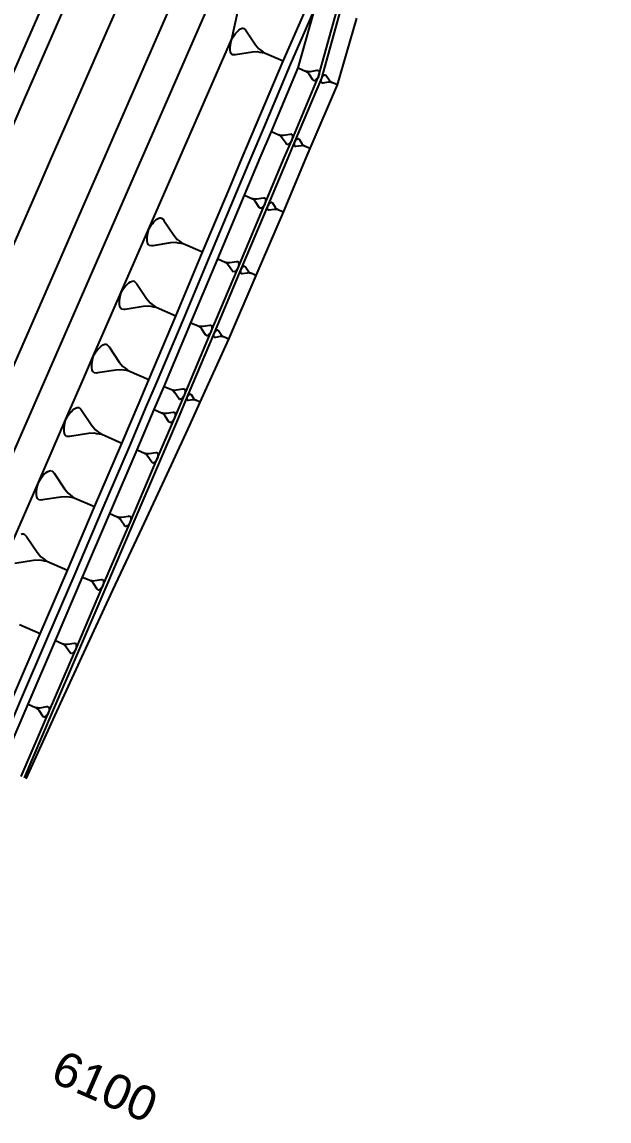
# Model space of a CAD drawing. Extents: x 386614 to 387594, y 803230 to 804419.
# Drawn here: x 387207.9 to 387250.3, y 803830.3 to 803909.8 of the extents above; entities that cross this region are included whole.
import ezdxf
from ezdxf.enums import TextEntityAlignment as Align

# ---------------------------------------------------------------- set-up
doc = ezdxf.new("R2010")
doc.units = 0
doc.layers.get('0').update_dxf_attribs({"linetype": 'CONTINUOUS'})
doc.styles.add('ARIAL', font='ARIAL.FON')

msp = doc.modelspace()

# ---------------------------------------------------------------- linework, layer by layer
at = {"color": 7}
for p, q in [((387223.0477, 803908.6149), (387223.2021, 803908.865)), ((387223.2021, 803908.865), (387223.3067, 803909.0007)), ((387223.3067, 803909.0007), (387223.3946, 803909.0984)), ((387223.3946, 803909.0984), (387223.5539, 803909.2556)), ((387223.5539, 803909.2556), (387223.6799, 803909.3367)), ((387223.6799, 803909.3367), (387223.7346, 803909.3582)), ((387223.7346, 803909.3582), (387223.7894, 803909.3796)), ((387223.7894, 803909.3796), (387223.8822, 803909.3845)), ((387223.8822, 803909.3845), (387223.9203, 803909.3679)), ((387223.9203, 803909.3679), (387224.0179, 803909.2799)), ((387224.0179, 803909.2799), (387224.0775, 803909.2086)), ((387224.0775, 803909.2086), (387224.7639, 803908.1836)), ((387222.9224, 803907.8081), (387222.9293, 803908.0318)), ((387222.9293, 803908.0318), (387222.9411, 803908.1627)), ((387222.9411, 803908.1627), (387222.9694, 803908.3317)), ((387222.9694, 803908.3317), (387223.0477, 803908.6149)), ((387224.7639, 803908.1836), (387225.0022, 803907.8983)), ((387225.0022, 803907.8983), (387225.138, 803907.7937)), ((387222.9487, 803907.6605), (387222.9224, 803907.8081)), ((387222.9702, 803907.6058), (387222.9487, 803907.6605)), ((387222.9917, 803907.5511), (387222.9702, 803907.6058)), ((387223.0512, 803907.4798), (387222.9917, 803907.5511)), ((387223.0893, 803907.4632), (387223.0512, 803907.4798)), ((387223.2202, 803907.4514), (387223.0893, 803907.4632)), ((387223.313, 803907.4563), (387223.2202, 803907.4514)), ((387224.5313, 803907.6503), (387223.313, 803907.4563)), ((387224.9025, 803907.6697), (387224.5313, 803907.6503)), ((387225.0715, 803907.6414), (387224.9025, 803907.6697)), ((387225.2405, 803907.613), (387225.0715, 803907.6414)), ((387225.138, 803907.7937), (387225.2737, 803907.6892)), ((387225.4095, 803907.5846), (387225.2405, 803907.613)), ((387225.2737, 803907.6892), (387225.4095, 803907.5846)), ((387226.7428, 803907.0029), (387225.4095, 803907.5846)), ((387229.4994, 803905.5328), (387229.5016, 803905.6023)), ((387229.5076, 803905.487), (387229.4994, 803905.5328)), ((387229.5016, 803905.6023), (387229.5052, 803905.6429)), ((387229.5052, 803905.6429), (387229.514, 803905.6954)), ((387229.5143, 803905.47), (387229.5076, 803905.487)), ((387229.514, 803905.6954), (387229.5383, 803905.7834)), ((387229.5383, 803905.7834), (387229.5863, 803905.861)), ((387229.5863, 803905.861), (387229.6188, 803905.9032)), ((387229.6188, 803905.9032), (387229.6461, 803905.9335)), ((387229.6461, 803905.9335), (387229.6956, 803905.9823)), ((387229.6956, 803905.9823), (387229.7347, 803906.0075)), ((387229.7347, 803906.0075), (387229.7517, 803906.0142)), ((387229.7517, 803906.0142), (387229.7687, 803906.0209)), ((387229.7687, 803906.0209), (387229.7975, 803906.0224)), ((387229.7975, 803906.0224), (387229.8093, 803906.0172)), ((387229.8093, 803906.0172), (387229.8397, 803905.9899)), ((387229.8397, 803905.9899), (387229.8582, 803905.9677)), ((387229.8582, 803905.9677), (387230.0714, 803905.6494)), ((387230.1144, 803905.4898), (387229.9991, 803905.4838)), ((387230.0714, 803905.6494), (387230.1454, 803905.5608)), ((387230.1669, 803905.481), (387230.1144, 803905.4898)), ((387230.1454, 803905.5608), (387230.1875, 803905.5283)), ((387230.1875, 803905.5283), (387230.2297, 803905.4959)), ((387230.2297, 803905.4959), (387230.2718, 803905.4634)), ((387229.521, 803905.453), (387229.5143, 803905.47)), ((387229.5395, 803905.4308), (387229.521, 803905.453)), ((387229.5513, 803905.4257), (387229.5395, 803905.4308)), ((387229.5919, 803905.422), (387229.5513, 803905.4257)), ((387229.6208, 803905.4235), (387229.5919, 803905.422)), ((387229.9991, 803905.4838), (387229.6208, 803905.4235)), ((387230.2194, 803905.4722), (387230.1669, 803905.481)), ((387230.2718, 803905.4634), (387230.2194, 803905.4722)), ((387230.6859, 803905.2827), (387230.2718, 803905.4634)), ((387227.5616, 803900.9331), (387227.5637, 803901)), ((387227.5695, 803900.8891), (387227.5616, 803900.9331)), ((387227.5637, 803901), (387227.5672, 803901.0391)), ((387227.5672, 803901.0391), (387227.5757, 803901.0896)), ((387227.5759, 803900.8727), (387227.5695, 803900.8891)), ((387227.5757, 803901.0896), (387227.5991, 803901.1743)), ((387227.5823, 803900.8564), (387227.5759, 803900.8727)), ((387227.6001, 803900.835), (387227.5823, 803900.8564)), ((387227.5991, 803901.1743), (387227.6452, 803901.249)), ((387227.6115, 803900.8301), (387227.6001, 803900.835)), ((387227.6506, 803900.8266), (387227.6115, 803900.8301)), ((387227.6452, 803901.249), (387227.6765, 803901.2896)), ((387227.6784, 803900.828), (387227.6506, 803900.8266)), ((387227.6765, 803901.2896), (387227.7028, 803901.3188)), ((387228.0425, 803900.886), (387227.6784, 803900.828)), ((387227.7028, 803901.3188), (387227.7504, 803901.3658)), ((387227.7504, 803901.3658), (387227.788, 803901.39)), ((387227.788, 803901.39), (387227.8044, 803901.3964)), ((387227.8044, 803901.3964), (387227.8207, 803901.4029)), ((387227.8207, 803901.4029), (387227.8485, 803901.4043)), ((387227.8485, 803901.4043), (387227.8599, 803901.3993)), ((387227.8599, 803901.3993), (387227.8891, 803901.3731)), ((387227.8891, 803901.3731), (387227.9069, 803901.3517)), ((387227.9069, 803901.3517), (387228.112, 803901.0454)), ((387228.1534, 803900.8918), (387228.0425, 803900.886)), ((387228.112, 803901.0454), (387228.1832, 803900.9601)), ((387228.2039, 803900.8833), (387228.1534, 803900.8918)), ((387228.1832, 803900.9601), (387228.2238, 803900.9289)), ((387228.2545, 803900.8748), (387228.2039, 803900.8833)), ((387228.2238, 803900.9289), (387228.2644, 803900.8976)), ((387228.305, 803900.8664), (387228.2545, 803900.8748)), ((387228.2644, 803900.8976), (387228.305, 803900.8664)), ((387228.7035, 803900.6925), (387228.305, 803900.8664)), ((387225.7645, 803896.7111), (387225.8125, 803896.7585)), ((387225.8125, 803896.7585), (387225.8505, 803896.783)), ((387225.8505, 803896.783), (387225.8671, 803896.7895)), ((387225.8671, 803896.7895), (387225.8836, 803896.796)), ((387225.8836, 803896.796), (387225.9116, 803896.7974)), ((387225.9116, 803896.7974), (387225.9231, 803896.7924)), ((387225.9231, 803896.7924), (387225.9525, 803896.7659)), ((387225.9525, 803896.7659), (387225.9705, 803896.7443)), ((387225.9705, 803896.7443), (387226.1776, 803896.4351)), ((387225.622, 803896.3218), (387225.6241, 803896.3893)), ((387225.6299, 803896.2773), (387225.622, 803896.3218)), ((387225.6241, 803896.3893), (387225.6276, 803896.4288)), ((387225.6276, 803896.4288), (387225.6362, 803896.4798)), ((387225.6364, 803896.2608), (387225.6299, 803896.2773)), ((387225.6362, 803896.4798), (387225.6598, 803896.5652)), ((387225.6429, 803896.2443), (387225.6364, 803896.2608)), ((387225.6609, 803896.2228), (387225.6429, 803896.2443)), ((387225.6598, 803896.5652), (387225.7064, 803896.6407)), ((387225.6724, 803896.2177), (387225.6609, 803896.2228)), ((387225.7119, 803896.2142), (387225.6724, 803896.2177)), ((387225.7064, 803896.6407), (387225.7379, 803896.6816)), ((387225.7399, 803896.2157), (387225.7119, 803896.2142)), ((387225.7379, 803896.6816), (387225.7645, 803896.7111)), ((387226.1074, 803896.2742), (387225.7399, 803896.2157)), ((387226.2194, 803896.2801), (387226.1074, 803896.2742)), ((387226.1776, 803896.4351), (387226.2495, 803896.349)), ((387226.2704, 803896.2715), (387226.2194, 803896.2801)), ((387226.2495, 803896.349), (387226.2905, 803896.3175)), ((387226.3214, 803896.2629), (387226.2704, 803896.2715)), ((387226.2905, 803896.3175), (387226.3314, 803896.2859)), ((387226.3724, 803896.2544), (387226.3214, 803896.2629)), ((387226.3314, 803896.2859), (387226.3724, 803896.2544)), ((387226.7746, 803896.0789), (387226.3724, 803896.2544)), ((387217.2117, 803895.1285), (387217.3214, 803895.2709)), ((387217.3214, 803895.2709), (387217.4136, 803895.3733)), ((387217.4136, 803895.3733), (387217.5807, 803895.5382)), ((387217.5807, 803895.5382), (387217.7129, 803895.6232)), ((387217.7129, 803895.6232), (387217.7702, 803895.6457)), ((387217.7702, 803895.6457), (387217.8276, 803895.6682)), ((387217.8276, 803895.6682), (387217.9249, 803895.6733)), ((387217.9249, 803895.6733), (387217.9649, 803895.6559)), ((387217.9649, 803895.6559), (387218.0673, 803895.5637)), ((387218.0673, 803895.5637), (387218.1298, 803895.4889)), ((387218.1298, 803895.4889), (387218.8497, 803894.414)), ((387216.9256, 803894.2547), (387216.938, 803894.392)), ((387216.938, 803894.392), (387216.9677, 803894.5692)), ((387216.9677, 803894.5692), (387217.0498, 803894.8663)), ((387217.0498, 803894.8663), (387217.2117, 803895.1285)), ((387218.8497, 803894.414), (387219.0996, 803894.1147)), ((387216.9184, 803894.0201), (387216.9256, 803894.2547)), ((387216.946, 803893.8654), (387216.9184, 803894.0201)), ((387216.9685, 803893.808), (387216.946, 803893.8654)), ((387216.9911, 803893.7506), (387216.9685, 803893.808)), ((387217.0535, 803893.6758), (387216.9911, 803893.7506)), ((387217.0935, 803893.6584), (387217.0535, 803893.6758)), ((387217.2308, 803893.6461), (387217.0935, 803893.6584)), ((387217.3281, 803893.6512), (387217.2308, 803893.6461)), ((387218.6057, 803893.8547), (387217.3281, 803893.6512)), ((387218.995, 803893.875), (387218.6057, 803893.8547)), ((387219.1722, 803893.8453), (387218.995, 803893.875)), ((387219.0996, 803894.1147), (387219.2419, 803894.0051)), ((387219.3495, 803893.8155), (387219.1722, 803893.8453)), ((387219.2419, 803894.0051), (387219.3843, 803893.8954)), ((387219.5267, 803893.7857), (387219.3495, 803893.8155)), ((387219.3843, 803893.8954), (387219.5267, 803893.7857)), ((387220.9249, 803893.1757), (387219.5267, 803893.7857)), ((387223.7205, 803891.9562), (387223.7654, 803892.0289)), ((387223.7654, 803892.0289), (387223.7958, 803892.0683)), ((387223.7958, 803892.0683), (387223.8214, 803892.0967)), ((387223.8214, 803892.0967), (387223.8677, 803892.1424)), ((387223.8677, 803892.1424), (387223.9043, 803892.166)), ((387223.9043, 803892.166), (387223.9202, 803892.1722)), ((387223.9202, 803892.1722), (387223.9361, 803892.1785)), ((387223.9361, 803892.1785), (387223.9631, 803892.1799)), ((387223.9631, 803892.1799), (387223.9742, 803892.175)), ((387223.9742, 803892.175), (387224.0026, 803892.1495)), ((387224.0026, 803892.1495), (387224.0199, 803892.1287)), ((387224.0199, 803892.1287), (387224.2194, 803891.8308)), ((387223.6841, 803891.7216), (387223.6861, 803891.7866)), ((387223.6917, 803891.6787), (387223.6841, 803891.7216)), ((387223.6861, 803891.7866), (387223.6895, 803891.8247)), ((387223.6895, 803891.8247), (387223.6978, 803891.8738)), ((387223.698, 803891.6628), (387223.6917, 803891.6787)), ((387223.6978, 803891.8738), (387223.7205, 803891.9562)), ((387223.7042, 803891.6469), (387223.698, 803891.6628)), ((387223.7215, 803891.6262), (387223.7042, 803891.6469)), ((387223.7326, 803891.6214), (387223.7215, 803891.6262)), ((387223.7707, 803891.6179), (387223.7326, 803891.6214)), ((387223.7976, 803891.6194), (387223.7707, 803891.6179)), ((387224.1518, 803891.6758), (387223.7976, 803891.6194)), ((387224.2597, 803891.6814), (387224.1518, 803891.6758)), ((387224.2194, 803891.8308), (387224.2887, 803891.7478)), ((387224.3088, 803891.6732), (387224.2597, 803891.6814)), ((387224.2887, 803891.7478), (387224.3282, 803891.7175)), ((387224.358, 803891.6649), (387224.3088, 803891.6732)), ((387224.3282, 803891.7175), (387224.3676, 803891.6871)), ((387224.4071, 803891.6567), (387224.358, 803891.6649)), ((387224.3676, 803891.6871), (387224.4071, 803891.6567)), ((387224.7947, 803891.4876), (387224.4071, 803891.6567)), ((387215.0505, 803890.2834), (387215.2149, 803890.5497)), ((387215.2149, 803890.5497), (387215.3263, 803890.6943)), ((387215.3263, 803890.6943), (387215.42, 803890.7983)), ((387215.42, 803890.7983), (387215.5896, 803890.9657)), ((387215.5896, 803890.9657), (387215.7238, 803891.052)), ((387215.7238, 803891.052), (387215.7821, 803891.0749)), ((387215.7821, 803891.0749), (387215.8404, 803891.0978)), ((387215.8404, 803891.0978), (387215.9392, 803891.103)), ((387215.9392, 803891.103), (387215.9798, 803891.0853)), ((387215.9798, 803891.0853), (387216.0838, 803890.9916)), ((387216.0838, 803890.9916), (387216.1472, 803890.9156)), ((387216.1472, 803890.9156), (387216.8783, 803889.8241)), ((387214.9171, 803889.4241), (387214.9244, 803889.6624)), ((387214.9244, 803889.6624), (387214.9369, 803889.8018)), ((387214.9369, 803889.8018), (387214.9672, 803889.9817)), ((387214.9672, 803889.9817), (387215.0505, 803890.2834)), ((387216.8783, 803889.8241), (387217.132, 803889.5202)), ((387214.9451, 803889.267), (387214.9171, 803889.4241)), ((387214.968, 803889.2087), (387214.9451, 803889.267)), ((387214.9909, 803889.1505), (387214.968, 803889.2087)), ((387215.0543, 803889.0745), (387214.9909, 803889.1505)), ((387215.0949, 803889.0568), (387215.0543, 803889.0745)), ((387215.2343, 803889.0443), (387215.0949, 803889.0568)), ((387215.3331, 803889.0495), (387215.2343, 803889.0443)), ((387216.6305, 803889.2561), (387215.3331, 803889.0495)), ((387217.0258, 803889.2768), (387216.6305, 803889.2561)), ((387217.2058, 803889.2466), (387217.0258, 803889.2768)), ((387217.132, 803889.5202), (387217.2766, 803889.4088)), ((387217.3858, 803889.2163), (387217.2058, 803889.2466)), ((387217.2766, 803889.4088), (387217.4212, 803889.2975)), ((387217.5658, 803889.1861), (387217.3858, 803889.2163)), ((387217.4212, 803889.2975), (387217.5658, 803889.1861)), ((387218.9857, 803888.5667), (387217.5658, 803889.1861)), ((387221.7481, 803887.184), (387221.7514, 803887.2206)), ((387221.7514, 803887.2206), (387221.7593, 803887.2679)), ((387221.7593, 803887.2679), (387221.7812, 803887.3471)), ((387221.7812, 803887.3471), (387221.8244, 803887.417)), ((387221.8244, 803887.417), (387221.8537, 803887.455)), ((387221.8537, 803887.455), (387221.8783, 803887.4823)), ((387221.8783, 803887.4823), (387221.9228, 803887.5263)), ((387221.9228, 803887.5263), (387221.9581, 803887.549)), ((387221.9581, 803887.549), (387221.9734, 803887.555)), ((387221.9734, 803887.555), (387221.9887, 803887.561)), ((387221.9887, 803887.561), (387222.0146, 803887.5623)), ((387222.0146, 803887.5623), (387222.0253, 803887.5577)), ((387222.0253, 803887.5577), (387222.0526, 803887.5331)), ((387222.0526, 803887.5331), (387222.0692, 803887.5131)), ((387222.0692, 803887.5131), (387222.2612, 803887.2265)), ((387222.2612, 803887.2265), (387222.3279, 803887.1467)), ((387213.5985, 803886.3932), (387213.7348, 803886.4809)), ((387213.7348, 803886.4809), (387213.794, 803886.5041)), ((387213.794, 803886.5041), (387213.8531, 803886.5273)), ((387213.8531, 803886.5273), (387213.9535, 803886.5326)), ((387213.9535, 803886.5326), (387213.9947, 803886.5146)), ((387213.9947, 803886.5146), (387214.1002, 803886.4195)), ((387214.1002, 803886.4195), (387214.1647, 803886.3424)), ((387221.7462, 803887.1214), (387221.7481, 803887.184)), ((387221.7536, 803887.0802), (387221.7462, 803887.1214)), ((387221.7596, 803887.0649), (387221.7536, 803887.0802)), ((387221.7656, 803887.0496), (387221.7596, 803887.0649)), ((387221.7822, 803887.0296), (387221.7656, 803887.0496)), ((387221.7929, 803887.025), (387221.7822, 803887.0296)), ((387221.8295, 803887.0217), (387221.7929, 803887.025)), ((387221.8554, 803887.0231), (387221.8295, 803887.0217)), ((387222.1962, 803887.0773), (387221.8554, 803887.0231)), ((387222.3, 803887.0828), (387222.1962, 803887.0773)), ((387222.3473, 803887.0748), (387222.3, 803887.0828)), ((387222.3279, 803887.1467), (387222.3658, 803887.1174)), ((387222.3945, 803887.0669), (387222.3473, 803887.0748)), ((387222.3658, 803887.1174), (387222.4038, 803887.0882)), ((387222.4418, 803887.0589), (387222.3945, 803887.0669)), ((387222.4038, 803887.0882), (387222.4418, 803887.0589)), ((387222.8147, 803886.8963), (387222.4418, 803887.0589)), ((387212.9666, 803885.3942), (387213.0512, 803885.7005)), ((387213.0512, 803885.7005), (387213.2182, 803885.9709)), ((387213.2182, 803885.9709), (387213.3312, 803886.1177)), ((387213.3312, 803886.1177), (387213.4263, 803886.2232)), ((387213.4263, 803886.2232), (387213.5985, 803886.3932)), ((387214.1647, 803886.3424), (387214.9069, 803885.2342)), ((387212.9157, 803884.8281), (387212.9232, 803885.07)), ((387212.9442, 803884.6686), (387212.9157, 803884.8281)), ((387212.9232, 803885.07), (387212.9359, 803885.2115)), ((387212.9359, 803885.2115), (387212.9666, 803885.3942)), ((387214.9069, 803885.2342), (387215.1645, 803884.9257)), ((387215.1645, 803884.9257), (387215.3113, 803884.8126)), ((387212.9674, 803884.6095), (387212.9442, 803884.6686)), ((387212.9906, 803884.5503), (387212.9674, 803884.6095)), ((387213.0551, 803884.4732), (387212.9906, 803884.5503)), ((387213.0962, 803884.4552), (387213.0551, 803884.4732)), ((387213.2378, 803884.4425), (387213.0962, 803884.4552)), ((387213.3381, 803884.4478), (387213.2378, 803884.4425)), ((387214.6553, 803884.6575), (387213.3381, 803884.4478)), ((387215.0567, 803884.6786), (387214.6553, 803884.6575)), ((387215.2394, 803884.6479), (387215.0567, 803884.6786)), ((387215.4221, 803884.6172), (387215.2394, 803884.6479)), ((387215.3113, 803884.8126), (387215.458, 803884.6996)), ((387215.6048, 803884.5865), (387215.4221, 803884.6172)), ((387215.458, 803884.6996), (387215.6048, 803884.5865)), ((387217.0464, 803883.9576), (387215.6048, 803884.5865)), ((387219.8109, 803882.5378), (387219.8126, 803882.5933)), ((387219.8174, 803882.5012), (387219.8109, 803882.5378)), ((387219.8126, 803882.5933), (387219.8155, 803882.6258)), ((387219.8155, 803882.6258), (387219.8225, 803882.6677)), ((387219.8227, 803882.4876), (387219.8174, 803882.5012)), ((387219.8225, 803882.6677), (387219.8419, 803882.738)), ((387219.8281, 803882.474), (387219.8227, 803882.4876)), ((387219.8428, 803882.4563), (387219.8281, 803882.474)), ((387219.8419, 803882.738), (387219.8803, 803882.8001)), ((387219.8523, 803882.4522), (387219.8428, 803882.4563)), ((387219.8848, 803882.4493), (387219.8523, 803882.4522)), ((387219.8803, 803882.8001), (387219.9062, 803882.8338)), ((387219.9078, 803882.4505), (387219.8848, 803882.4493)), ((387219.9062, 803882.8338), (387219.928, 803882.858)), ((387220.2101, 803882.4987), (387219.9078, 803882.4505)), ((387219.928, 803882.858), (387219.9676, 803882.897)), ((387219.9676, 803882.897), (387219.9989, 803882.9172)), ((387219.9989, 803882.9172), (387220.0124, 803882.9225)), ((387220.0124, 803882.9225), (387220.026, 803882.9278)), ((387220.026, 803882.9278), (387220.049, 803882.929)), ((387220.049, 803882.929), (387220.0585, 803882.9249)), ((387220.0585, 803882.9249), (387220.0827, 803882.9031)), ((387220.0827, 803882.9031), (387220.0975, 803882.8854)), ((387220.0975, 803882.8854), (387220.2679, 803882.631)), ((387220.3023, 803882.5035), (387220.2101, 803882.4987)), ((387220.2679, 803882.631), (387220.327, 803882.5602)), ((387220.3442, 803882.4964), (387220.3023, 803882.5035)), ((387220.327, 803882.5602), (387220.3607, 803882.5342)), ((387220.3861, 803882.4894), (387220.3442, 803882.4964)), ((387220.3607, 803882.5342), (387220.3944, 803882.5083)), ((387220.4281, 803882.4823), (387220.3861, 803882.4894)), ((387220.3944, 803882.5083), (387220.4281, 803882.4823)), ((387220.7589, 803882.338), (387220.4281, 803882.4823)), ((387211.3349, 803881.5391), (387211.431, 803881.6458)), ((387211.431, 803881.6458), (387211.605, 803881.8176)), ((387211.605, 803881.8176), (387211.7427, 803881.9062)), ((387211.7427, 803881.9062), (387211.8025, 803881.9296)), ((387211.8025, 803881.9296), (387211.8622, 803881.9531)), ((387211.8622, 803881.9531), (387211.9636, 803881.9584)), ((387211.9636, 803881.9584), (387212.0053, 803881.9403)), ((387212.0053, 803881.9403), (387212.112, 803881.8442)), ((387212.112, 803881.8442), (387212.177, 803881.7662)), ((387212.177, 803881.7662), (387212.927, 803880.6464)), ((387210.9664, 803880.8081), (387211.0519, 803881.1176)), ((387211.0519, 803881.1176), (387211.2206, 803881.3908)), ((387211.2206, 803881.3908), (387211.3349, 803881.5391)), ((387210.915, 803880.2361), (387210.9226, 803880.4805)), ((387210.9438, 803880.0749), (387210.915, 803880.2361)), ((387210.9226, 803880.4805), (387210.9354, 803880.6235)), ((387210.9354, 803880.6235), (387210.9664, 803880.8081)), ((387210.9673, 803880.0151), (387210.9438, 803880.0749)), ((387212.6728, 803880.0637), (387211.3418, 803879.8517)), ((387213.0784, 803880.0849), (387212.6728, 803880.0637)), ((387212.927, 803880.6464), (387213.1874, 803880.3347)), ((387213.2631, 803880.0539), (387213.0784, 803880.0849)), ((387213.1874, 803880.3347), (387213.3357, 803880.2204)), ((387213.4477, 803880.0229), (387213.2631, 803880.0539)), ((387213.3357, 803880.2204), (387213.484, 803880.1062)), ((387213.484, 803880.1062), (387213.6323, 803879.9919)), ((387210.9907, 803879.9554), (387210.9673, 803880.0151)), ((387211.0558, 803879.8774), (387210.9907, 803879.9554)), ((387211.0974, 803879.8593), (387211.0558, 803879.8774)), ((387211.2404, 803879.8464), (387211.0974, 803879.8593)), ((387211.3418, 803879.8517), (387211.2404, 803879.8464)), ((387213.6323, 803879.9919), (387213.4477, 803880.0229)), ((387215.089, 803879.3564), (387213.6323, 803879.9919)), ((387209.2226, 803876.8101), (387209.3378, 803876.9596)), ((387209.3378, 803876.9596), (387209.4346, 803877.0671)), ((387209.4346, 803877.0671), (387209.61, 803877.2402)), ((387209.61, 803877.2402), (387209.7488, 803877.3295)), ((387209.7488, 803877.3295), (387209.809, 803877.3531)), ((387209.809, 803877.3531), (387209.8693, 803877.3767)), ((387209.8693, 803877.3767), (387209.9715, 803877.3821)), ((387209.9715, 803877.3821), (387210.0134, 803877.3638)), ((387210.0134, 803877.3638), (387210.1209, 803877.267)), ((387210.1209, 803877.267), (387210.1865, 803877.1884)), ((387210.1865, 803877.1884), (387210.9424, 803876.0598)), ((387208.9352, 803876.0368), (387208.9665, 803876.2228)), ((387208.9665, 803876.2228), (387209.0526, 803876.5348)), ((387209.0526, 803876.5348), (387209.2226, 803876.8101)), ((387208.9147, 803875.6463), (387208.9223, 803875.8926)), ((387208.9437, 803875.4839), (387208.9147, 803875.6463)), ((387208.9223, 803875.8926), (387208.9352, 803876.0368)), ((387208.9673, 803875.4236), (387208.9437, 803875.4839)), ((387208.9909, 803875.3634), (387208.9673, 803875.4236)), ((387209.0565, 803875.2849), (387208.9909, 803875.3634)), ((387209.0985, 803875.2666), (387209.0565, 803875.2849)), ((387210.6862, 803875.4726), (387209.3448, 803875.259)), ((387211.0949, 803875.494), (387210.6862, 803875.4726)), ((387210.9424, 803876.0598), (387211.2047, 803875.7457)), ((387211.281, 803875.4628), (387211.0949, 803875.494)), ((387211.2047, 803875.7457), (387211.3542, 803875.6305)), ((387211.4671, 803875.4315), (387211.281, 803875.4628)), ((387211.3542, 803875.6305), (387211.5037, 803875.5154)), ((387211.6532, 803875.4003), (387211.4671, 803875.4315)), ((387211.5037, 803875.5154), (387211.6532, 803875.4003)), ((387213.1212, 803874.7598), (387211.6532, 803875.4003)), ((387209.2426, 803875.2536), (387209.0985, 803875.2666)), ((387209.3448, 803875.259), (387209.2426, 803875.2536)), ((387207.8156, 803872.7766), (387207.8763, 803872.8004)), ((387207.8763, 803872.8004), (387207.9793, 803872.8058)), ((387207.9793, 803872.8058), (387208.0216, 803872.7873)), ((387208.0216, 803872.7873), (387208.1299, 803872.6897)), ((387208.1299, 803872.6897), (387208.196, 803872.6106)), ((387208.196, 803872.6106), (387208.9577, 803871.4733)), ((387208.9577, 803871.4733), (387209.2221, 803871.1567)), ((387208.6996, 803870.8815), (387207.3478, 803870.6662)), ((387209.1115, 803870.9031), (387208.6996, 803870.8815)), ((387209.299, 803870.8716), (387209.1115, 803870.9031)), ((387209.2221, 803871.1567), (387209.3728, 803871.0406)), ((387209.4865, 803870.8401), (387209.299, 803870.8716)), ((387209.3728, 803871.0406), (387209.5234, 803870.9246)), ((387209.674, 803870.8086), (387209.4865, 803870.8401)), ((387209.5234, 803870.9246), (387209.674, 803870.8086)), ((387211.1535, 803870.1632), (387209.674, 803870.8086)), ((387209.1857, 803865.5665), (387207.6949, 803866.2169))]:
    msp.add_line(p, q, dxfattribs=at)
at = {"color": 1}
for p, q in [((387227.8427, 803906.5231), (387228.3718, 803906.2923)), ((387228.3718, 803906.2923), (387228.4389, 803906.281)), ((387228.4257, 803906.2508), (387228.3718, 803906.2923)), ((387228.4389, 803906.281), (387228.506, 803906.2697)), ((387228.7204, 803906.2662), (387229.2039, 803906.3432)), ((387229.2039, 803906.3432), (387229.2407, 803906.3451)), ((387229.2407, 803906.3451), (387229.2927, 803906.3405)), ((387229.2927, 803906.3405), (387229.3078, 803906.3339)), ((387229.3078, 803906.3339), (387229.3314, 803906.3055)), ((387229.3314, 803906.3055), (387229.3399, 803906.2838)), ((387229.3399, 803906.2838), (387229.3485, 803906.2621)), ((387228.4796, 803906.2093), (387228.4257, 803906.2508)), ((387228.5335, 803906.1678), (387228.4796, 803906.2093)), ((387228.506, 803906.2697), (387228.573, 803906.2585)), ((387228.628, 803906.0545), (387228.5335, 803906.1678)), ((387228.573, 803906.2585), (387228.7204, 803906.2662)), ((387228.9005, 803905.6477), (387228.628, 803906.0545)), ((387228.9241, 803905.6194), (387228.9005, 803905.6477)), ((387228.9629, 803905.5845), (387228.9241, 803905.6194)), ((387228.978, 803905.5779), (387228.9629, 803905.5845)), ((387229.0148, 803905.5798), (387228.978, 803905.5779)), ((387229.0366, 803905.5884), (387229.0148, 803905.5798)), ((387229.0583, 803905.5969), (387229.0366, 803905.5884)), ((387229.1083, 803905.6291), (387229.0583, 803905.5969)), ((387229.1715, 803905.6915), (387229.1083, 803905.6291)), ((387229.2064, 803905.7302), (387229.1715, 803905.6915)), ((387229.2479, 803905.7841), (387229.2064, 803905.7302)), ((387229.3092, 803905.8833), (387229.2479, 803905.7841)), ((387229.3403, 803905.9958), (387229.3092, 803905.8833)), ((387229.3515, 803906.0628), (387229.3403, 803905.9958)), ((387229.3485, 803906.2621), (387229.3589, 803906.2036)), ((387229.3562, 803906.1148), (387229.3515, 803906.0628)), ((387229.3589, 803906.2036), (387229.3562, 803906.1148)), ((387225.9034, 803901.914), (387226.4326, 803901.6832)), ((387226.4326, 803901.6832), (387226.4996, 803901.6719)), ((387226.4864, 803901.6417), (387226.4326, 803901.6832)), ((387226.5403, 803901.6002), (387226.4864, 803901.6417)), ((387226.4996, 803901.6719), (387226.5667, 803901.6607)), ((387226.5942, 803901.5587), (387226.5403, 803901.6002)), ((387226.5667, 803901.6607), (387226.6338, 803901.6494)), ((387226.6888, 803901.4455), (387226.5942, 803901.5587)), ((387226.6338, 803901.6494), (387226.7811, 803901.6571)), ((387226.7811, 803901.6571), (387227.2646, 803901.7341)), ((387227.2646, 803901.7341), (387227.3014, 803901.7361)), ((387227.3014, 803901.7361), (387227.3534, 803901.7314)), ((387227.3534, 803901.7314), (387227.3685, 803901.7248)), ((387227.3685, 803901.7248), (387227.3921, 803901.6965)), ((387227.3921, 803901.6965), (387227.4007, 803901.6748)), ((387227.4007, 803901.6748), (387227.4092, 803901.6531)), ((387227.4092, 803901.6531), (387227.4196, 803901.5945)), ((387227.4196, 803901.5945), (387227.4169, 803901.5057)), ((387226.9612, 803901.0387), (387226.6888, 803901.4455)), ((387226.9848, 803901.0104), (387226.9612, 803901.0387)), ((387227.0236, 803900.9754), (387226.9848, 803901.0104)), ((387227.0387, 803900.9689), (387227.0236, 803900.9754)), ((387227.0756, 803900.9708), (387227.0387, 803900.9689)), ((387227.0973, 803900.9793), (387227.0756, 803900.9708)), ((387227.119, 803900.9878), (387227.0973, 803900.9793)), ((387227.169, 803901.02), (387227.119, 803900.9878)), ((387227.2322, 803901.0824), (387227.169, 803901.02)), ((387227.2671, 803901.1212), (387227.2322, 803901.0824)), ((387227.3086, 803901.175), (387227.2671, 803901.1212)), ((387227.3699, 803901.2743), (387227.3086, 803901.175)), ((387227.401, 803901.3867), (387227.3699, 803901.2743)), ((387227.4122, 803901.4538), (387227.401, 803901.3867)), ((387227.4169, 803901.5057), (387227.4122, 803901.4538)), ((387223.9641, 803897.305), (387224.4933, 803897.0741)), ((387224.4933, 803897.0741), (387224.5603, 803897.0629)), ((387224.5472, 803897.0326), (387224.4933, 803897.0741)), ((387224.601, 803896.9911), (387224.5472, 803897.0326)), ((387224.5603, 803897.0629), (387224.6274, 803897.0516)), ((387224.6549, 803896.9496), (387224.601, 803896.9911)), ((387224.6274, 803897.0516), (387224.6945, 803897.0403)), ((387224.7495, 803896.8364), (387224.6549, 803896.9496)), ((387224.6945, 803897.0403), (387224.8418, 803897.0481)), ((387225.0219, 803896.4296), (387224.7495, 803896.8364)), ((387224.8418, 803897.0481), (387225.3253, 803897.1251)), ((387225.3253, 803897.1251), (387225.3622, 803897.127)), ((387225.3622, 803897.127), (387225.4141, 803897.1223)), ((387225.4141, 803897.1223), (387225.4292, 803897.1157)), ((387225.4292, 803897.1157), (387225.4529, 803897.0874)), ((387225.4617, 803896.7776), (387225.4306, 803896.6652)), ((387225.4529, 803897.0874), (387225.4614, 803897.0657)), ((387225.4614, 803897.0657), (387225.4699, 803897.044)), ((387225.473, 803896.8447), (387225.4617, 803896.7776)), ((387225.4699, 803897.044), (387225.4804, 803896.9854)), ((387225.4776, 803896.8967), (387225.473, 803896.8447)), ((387225.4804, 803896.9854), (387225.4776, 803896.8967)), ((387225.0456, 803896.4013), (387225.0219, 803896.4296)), ((387225.0843, 803896.3664), (387225.0456, 803896.4013)), ((387225.0994, 803896.3598), (387225.0843, 803896.3664)), ((387225.1363, 803896.3617), (387225.0994, 803896.3598)), ((387225.158, 803896.3702), (387225.1363, 803896.3617)), ((387225.1797, 803896.3788), (387225.158, 803896.3702)), ((387225.2297, 803896.4109), (387225.1797, 803896.3788)), ((387225.2929, 803896.4733), (387225.2297, 803896.4109)), ((387225.3279, 803896.5121), (387225.2929, 803896.4733)), ((387225.3694, 803896.566), (387225.3279, 803896.5121)), ((387225.4306, 803896.6652), (387225.3694, 803896.566)), ((387222.0248, 803892.6959), (387222.554, 803892.4651)), ((387222.554, 803892.4651), (387222.6211, 803892.4538)), ((387222.6079, 803892.4236), (387222.554, 803892.4651)), ((387222.6618, 803892.3821), (387222.6079, 803892.4236)), ((387222.6211, 803892.4538), (387222.6881, 803892.4425)), ((387222.7156, 803892.3406), (387222.6618, 803892.3821)), ((387222.6881, 803892.4425), (387222.7552, 803892.4313)), ((387222.8102, 803892.2273), (387222.7156, 803892.3406)), ((387222.7552, 803892.4313), (387222.9025, 803892.439)), ((387223.0826, 803891.8205), (387222.8102, 803892.2273)), ((387222.9025, 803892.439), (387223.386, 803892.516)), ((387223.386, 803892.516), (387223.4229, 803892.5179)), ((387223.4229, 803892.5179), (387223.4748, 803892.5133)), ((387223.4914, 803892.0561), (387223.4301, 803891.9569)), ((387223.4748, 803892.5133), (387223.4899, 803892.5067)), ((387223.4899, 803892.5067), (387223.5136, 803892.4784)), ((387223.5224, 803892.1686), (387223.4914, 803892.0561)), ((387223.5136, 803892.4784), (387223.5221, 803892.4566)), ((387223.5221, 803892.4566), (387223.5306, 803892.4349)), ((387223.5337, 803892.2356), (387223.5224, 803892.1686)), ((387223.5306, 803892.4349), (387223.5411, 803892.3764)), ((387223.5383, 803892.2876), (387223.5337, 803892.2356)), ((387223.5411, 803892.3764), (387223.5383, 803892.2876)), ((387223.1063, 803891.7922), (387223.0826, 803891.8205)), ((387223.145, 803891.7573), (387223.1063, 803891.7922)), ((387223.1602, 803891.7507), (387223.145, 803891.7573)), ((387223.197, 803891.7526), (387223.1602, 803891.7507)), ((387223.2187, 803891.7612), (387223.197, 803891.7526)), ((387223.2404, 803891.7697), (387223.2187, 803891.7612)), ((387223.2905, 803891.8019), (387223.2404, 803891.7697)), ((387223.3537, 803891.8643), (387223.2905, 803891.8019)), ((387223.3886, 803891.903), (387223.3537, 803891.8643)), ((387223.4301, 803891.9569), (387223.3886, 803891.903)), ((387220.0856, 803888.0868), (387220.6147, 803887.856)), ((387220.6147, 803887.856), (387220.6818, 803887.8447)), ((387220.6686, 803887.8145), (387220.6147, 803887.856)), ((387220.7225, 803887.773), (387220.6686, 803887.8145)), ((387220.6818, 803887.8447), (387220.7489, 803887.8335)), ((387220.7764, 803887.7315), (387220.7225, 803887.773)), ((387220.7489, 803887.8335), (387220.8159, 803887.8222)), ((387220.8709, 803887.6183), (387220.7764, 803887.7315)), ((387220.8159, 803887.8222), (387220.9633, 803887.8299)), ((387221.1434, 803887.2115), (387220.8709, 803887.6183)), ((387220.9633, 803887.8299), (387221.4468, 803887.9069)), ((387221.167, 803887.1832), (387221.1434, 803887.2115)), ((387221.4144, 803887.2552), (387221.3512, 803887.1928)), ((387221.4493, 803887.294), (387221.4144, 803887.2552)), ((387221.4468, 803887.9069), (387221.4836, 803887.9089)), ((387221.4908, 803887.3478), (387221.4493, 803887.294)), ((387221.4836, 803887.9089), (387221.5355, 803887.9042)), ((387221.5521, 803887.4471), (387221.4908, 803887.3478)), ((387221.5355, 803887.9042), (387221.5507, 803887.8976)), ((387221.5507, 803887.8976), (387221.5743, 803887.8693)), ((387221.5831, 803887.5595), (387221.5521, 803887.4471)), ((387221.5743, 803887.8693), (387221.5828, 803887.8476)), ((387221.5828, 803887.8476), (387221.5914, 803887.8259)), ((387221.5944, 803887.6266), (387221.5831, 803887.5595)), ((387221.5914, 803887.8259), (387221.6018, 803887.7673)), ((387221.5991, 803887.6785), (387221.5944, 803887.6266)), ((387221.6018, 803887.7673), (387221.5991, 803887.6785)), ((387221.2058, 803887.1483), (387221.167, 803887.1832)), ((387221.2209, 803887.1417), (387221.2058, 803887.1483)), ((387221.2577, 803887.1436), (387221.2209, 803887.1417)), ((387221.2794, 803887.1521), (387221.2577, 803887.1436)), ((387221.3011, 803887.1606), (387221.2794, 803887.1521)), ((387221.3512, 803887.1928), (387221.3011, 803887.1606)), ((387218.1463, 803883.4778), (387218.6754, 803883.2469)), ((387218.6754, 803883.2469), (387218.7425, 803883.2357)), ((387218.7293, 803883.2054), (387218.6754, 803883.2469)), ((387218.7425, 803883.2357), (387218.8096, 803883.2244)), ((387218.8096, 803883.2244), (387218.8767, 803883.2131)), ((387219.024, 803883.2209), (387219.5075, 803883.2979)), ((387219.5075, 803883.2979), (387219.5443, 803883.2998)), ((387219.5443, 803883.2998), (387219.5963, 803883.2951)), ((387219.5963, 803883.2951), (387219.6114, 803883.2885)), ((387219.6114, 803883.2885), (387219.635, 803883.2602)), ((387219.635, 803883.2602), (387219.6436, 803883.2385)), ((387219.6436, 803883.2385), (387219.6521, 803883.2168)), ((387218.7832, 803883.1639), (387218.7293, 803883.2054)), ((387218.8371, 803883.1224), (387218.7832, 803883.1639)), ((387218.9316, 803883.0092), (387218.8371, 803883.1224)), ((387218.8767, 803883.2131), (387219.024, 803883.2209)), ((387219.2041, 803882.6024), (387218.9316, 803883.0092)), ((387219.2277, 803882.5741), (387219.2041, 803882.6024)), ((387219.2665, 803882.5392), (387219.2277, 803882.5741)), ((387219.2816, 803882.5326), (387219.2665, 803882.5392)), ((387219.3184, 803882.5345), (387219.2816, 803882.5326)), ((387219.3402, 803882.543), (387219.3184, 803882.5345)), ((387219.3619, 803882.5516), (387219.3402, 803882.543)), ((387219.4119, 803882.5837), (387219.3619, 803882.5516)), ((387219.4751, 803882.6461), (387219.4119, 803882.5837)), ((387219.51, 803882.6849), (387219.4751, 803882.6461)), ((387219.5515, 803882.7388), (387219.51, 803882.6849)), ((387219.6128, 803882.838), (387219.5515, 803882.7388)), ((387219.6439, 803882.9504), (387219.6128, 803882.838)), ((387219.6551, 803883.0175), (387219.6439, 803882.9504)), ((387219.6521, 803883.2168), (387219.6625, 803883.1582)), ((387219.6598, 803883.0695), (387219.6551, 803883.0175)), ((387219.6625, 803883.1582), (387219.6598, 803883.0695)), ((387217.4311, 803881.7965), (387217.9602, 803881.5657)), ((387217.9602, 803881.5657), (387218.0273, 803881.5544)), ((387218.0141, 803881.5242), (387217.9602, 803881.5657)), ((387218.068, 803881.4827), (387218.0141, 803881.5242)), ((387218.0273, 803881.5544), (387218.0944, 803881.5431)), ((387218.1219, 803881.4412), (387218.068, 803881.4827)), ((387218.0944, 803881.5431), (387218.1614, 803881.5319)), ((387218.2164, 803881.3279), (387218.1219, 803881.4412)), ((387218.1614, 803881.5319), (387218.3088, 803881.5396)), ((387218.4889, 803880.9211), (387218.2164, 803881.3279)), ((387218.3088, 803881.5396), (387218.7923, 803881.6166)), ((387218.5125, 803880.8928), (387218.4889, 803880.9211)), ((387218.5513, 803880.8579), (387218.5125, 803880.8928)), ((387218.5664, 803880.8513), (387218.5513, 803880.8579)), ((387218.6032, 803880.8532), (387218.5664, 803880.8513)), ((387218.6249, 803880.8618), (387218.6032, 803880.8532)), ((387218.6466, 803880.8703), (387218.6249, 803880.8618)), ((387218.6967, 803880.9025), (387218.6466, 803880.8703)), ((387218.7599, 803880.9649), (387218.6967, 803880.9025)), ((387218.7948, 803881.0036), (387218.7599, 803880.9649)), ((387218.7923, 803881.6166), (387218.8291, 803881.6185)), ((387218.8363, 803881.0575), (387218.7948, 803881.0036)), ((387218.8291, 803881.6185), (387218.881, 803881.6139)), ((387218.8976, 803881.1567), (387218.8363, 803881.0575)), ((387218.881, 803881.6139), (387218.8962, 803881.6073)), ((387218.8962, 803881.6073), (387218.9198, 803881.579)), ((387218.9286, 803881.2692), (387218.8976, 803881.1567)), ((387218.9198, 803881.579), (387218.9283, 803881.5572)), ((387218.9283, 803881.5572), (387218.9369, 803881.5355)), ((387218.9399, 803881.3362), (387218.9286, 803881.2692)), ((387218.9369, 803881.5355), (387218.9473, 803881.477)), ((387218.9446, 803881.3882), (387218.9399, 803881.3362)), ((387218.9473, 803881.477), (387218.9446, 803881.3882)), ((387216.1889, 803878.8766), (387216.7181, 803878.6458)), ((387216.7181, 803878.6458), (387216.7851, 803878.6345)), ((387216.772, 803878.6043), (387216.7181, 803878.6458)), ((387216.8258, 803878.5628), (387216.772, 803878.6043)), ((387216.7851, 803878.6345), (387216.8522, 803878.6232)), ((387216.8797, 803878.5213), (387216.8258, 803878.5628)), ((387216.8522, 803878.6232), (387216.9193, 803878.612)), ((387216.9743, 803878.408), (387216.8797, 803878.5213)), ((387216.9193, 803878.612), (387217.0666, 803878.6197)), ((387217.0666, 803878.6197), (387217.5501, 803878.6967)), ((387217.5501, 803878.6967), (387217.587, 803878.6986)), ((387217.587, 803878.6986), (387217.6389, 803878.694)), ((387217.6389, 803878.694), (387217.654, 803878.6874)), ((387217.654, 803878.6874), (387217.6777, 803878.659)), ((387217.6777, 803878.659), (387217.6862, 803878.6373)), ((387217.6862, 803878.6373), (387217.6947, 803878.6156)), ((387217.6947, 803878.6156), (387217.7052, 803878.5571)), ((387217.7024, 803878.4683), (387217.6978, 803878.4163)), ((387217.7052, 803878.5571), (387217.7024, 803878.4683)), ((387217.2467, 803878.0012), (387216.9743, 803878.408)), ((387217.2704, 803877.9729), (387217.2467, 803878.0012)), ((387217.3091, 803877.938), (387217.2704, 803877.9729)), ((387217.3242, 803877.9314), (387217.3091, 803877.938)), ((387217.3611, 803877.9333), (387217.3242, 803877.9314)), ((387217.3828, 803877.9419), (387217.3611, 803877.9333)), ((387217.4045, 803877.9504), (387217.3828, 803877.9419)), ((387217.4545, 803877.9826), (387217.4045, 803877.9504)), ((387217.5177, 803878.045), (387217.4545, 803877.9826)), ((387217.5527, 803878.0837), (387217.5177, 803878.045)), ((387217.5942, 803878.1376), (387217.5527, 803878.0837)), ((387217.6554, 803878.2368), (387217.5942, 803878.1376)), ((387217.6865, 803878.3493), (387217.6554, 803878.2368)), ((387217.6978, 803878.4163), (387217.6865, 803878.3493)), ((387214.2211, 803874.28), (387214.7503, 803874.0491)), ((387214.7503, 803874.0491), (387214.8174, 803874.0379)), ((387214.8042, 803874.0076), (387214.7503, 803874.0491)), ((387214.8581, 803873.9661), (387214.8042, 803874.0076)), ((387214.8174, 803874.0379), (387214.8844, 803874.0266)), ((387214.9119, 803873.9246), (387214.8581, 803873.9661)), ((387214.8844, 803874.0266), (387214.9515, 803874.0153)), ((387215.0065, 803873.8114), (387214.9119, 803873.9246)), ((387214.9515, 803874.0153), (387215.0988, 803874.023)), ((387215.2789, 803873.4046), (387215.0065, 803873.8114)), ((387215.0988, 803874.023), (387215.5823, 803874.1001)), ((387215.5823, 803874.1001), (387215.6192, 803874.102)), ((387215.6192, 803874.102), (387215.6711, 803874.0973)), ((387215.6711, 803874.0973), (387215.6862, 803874.0907)), ((387215.6862, 803874.0907), (387215.7099, 803874.0624)), ((387215.7187, 803873.7526), (387215.6877, 803873.6402)), ((387215.7099, 803874.0624), (387215.7184, 803874.0407)), ((387215.7184, 803874.0407), (387215.7269, 803874.019)), ((387215.73, 803873.8197), (387215.7187, 803873.7526)), ((387215.7269, 803874.019), (387215.7374, 803873.9604)), ((387215.7346, 803873.8717), (387215.73, 803873.8197)), ((387215.7374, 803873.9604), (387215.7346, 803873.8717)), ((387215.3026, 803873.3763), (387215.2789, 803873.4046)), ((387215.3413, 803873.3414), (387215.3026, 803873.3763)), ((387215.3565, 803873.3348), (387215.3413, 803873.3414)), ((387215.3933, 803873.3367), (387215.3565, 803873.3348)), ((387215.415, 803873.3452), (387215.3933, 803873.3367)), ((387215.4367, 803873.3538), (387215.415, 803873.3452)), ((387215.4867, 803873.3859), (387215.4367, 803873.3538)), ((387215.55, 803873.4483), (387215.4867, 803873.3859)), ((387215.5849, 803873.4871), (387215.55, 803873.4483)), ((387215.6264, 803873.541), (387215.5849, 803873.4871)), ((387215.6877, 803873.6402), (387215.6264, 803873.541)), ((387212.2534, 803869.6833), (387212.7825, 803869.4525)), ((387212.7825, 803869.4525), (387212.8496, 803869.4412)), ((387212.8364, 803869.411), (387212.7825, 803869.4525)), ((387212.8903, 803869.3695), (387212.8364, 803869.411)), ((387212.8496, 803869.4412), (387212.9167, 803869.43)), ((387212.9442, 803869.328), (387212.8903, 803869.3695)), ((387212.9167, 803869.43), (387212.9837, 803869.4187)), ((387213.0387, 803869.2148), (387212.9442, 803869.328)), ((387212.9837, 803869.4187), (387213.1311, 803869.4264)), ((387213.3112, 803868.808), (387213.0387, 803869.2148)), ((387213.1311, 803869.4264), (387213.6146, 803869.5034)), ((387213.6146, 803869.5034), (387213.6514, 803869.5054)), ((387213.6586, 803868.9443), (387213.6171, 803868.8905)), ((387213.6514, 803869.5054), (387213.7033, 803869.5007)), ((387213.7199, 803869.0436), (387213.6586, 803868.9443)), ((387213.7033, 803869.5007), (387213.7185, 803869.4941)), ((387213.7185, 803869.4941), (387213.7421, 803869.4658)), ((387213.7509, 803869.156), (387213.7199, 803869.0436)), ((387213.7421, 803869.4658), (387213.7506, 803869.4441)), ((387213.7506, 803869.4441), (387213.7592, 803869.4224)), ((387213.7622, 803869.2231), (387213.7509, 803869.156)), ((387213.7592, 803869.4224), (387213.7696, 803869.3638)), ((387213.7669, 803869.275), (387213.7622, 803869.2231)), ((387213.7696, 803869.3638), (387213.7669, 803869.275)), ((387213.3348, 803868.7797), (387213.3112, 803868.808)), ((387213.3736, 803868.7447), (387213.3348, 803868.7797)), ((387213.3887, 803868.7382), (387213.3736, 803868.7447)), ((387213.4255, 803868.7401), (387213.3887, 803868.7382)), ((387213.4472, 803868.7486), (387213.4255, 803868.7401)), ((387213.4689, 803868.7571), (387213.4472, 803868.7486)), ((387213.519, 803868.7893), (387213.4689, 803868.7571)), ((387213.5822, 803868.8517), (387213.519, 803868.7893)), ((387213.6171, 803868.8905), (387213.5822, 803868.8517)), ((387210.2856, 803865.0867), (387210.8147, 803864.8559)), ((387210.8147, 803864.8559), (387210.8818, 803864.8446)), ((387210.8686, 803864.8144), (387210.8147, 803864.8559)), ((387210.9225, 803864.7729), (387210.8686, 803864.8144)), ((387210.8818, 803864.8446), (387210.9489, 803864.8333)), ((387210.9764, 803864.7314), (387210.9225, 803864.7729)), ((387210.9489, 803864.8333), (387211.0159, 803864.8221)), ((387211.0709, 803864.6181), (387210.9764, 803864.7314)), ((387211.0159, 803864.8221), (387211.1633, 803864.8298)), ((387211.3434, 803864.2113), (387211.0709, 803864.6181)), ((387211.1633, 803864.8298), (387211.6468, 803864.9068)), ((387211.367, 803864.183), (387211.3434, 803864.2113)), ((387211.4058, 803864.1481), (387211.367, 803864.183)), ((387211.4209, 803864.1415), (387211.4058, 803864.1481)), ((387211.4577, 803864.1434), (387211.4209, 803864.1415)), ((387211.4795, 803864.152), (387211.4577, 803864.1434)), ((387211.5012, 803864.1605), (387211.4795, 803864.152)), ((387211.5512, 803864.1927), (387211.5012, 803864.1605)), ((387211.6144, 803864.2551), (387211.5512, 803864.1927)), ((387211.6493, 803864.2938), (387211.6144, 803864.2551)), ((387211.6468, 803864.9068), (387211.6836, 803864.9087)), ((387211.6908, 803864.3477), (387211.6493, 803864.2938)), ((387211.6836, 803864.9087), (387211.7356, 803864.9041)), ((387211.7521, 803864.4469), (387211.6908, 803864.3477)), ((387211.7356, 803864.9041), (387211.7507, 803864.8975)), ((387211.7507, 803864.8975), (387211.7743, 803864.8691)), ((387211.7832, 803864.5594), (387211.7521, 803864.4469)), ((387211.7743, 803864.8691), (387211.7828, 803864.8474)), ((387211.7828, 803864.8474), (387211.7914, 803864.8257)), ((387211.7944, 803864.6264), (387211.7832, 803864.5594)), ((387211.7914, 803864.8257), (387211.8018, 803864.7672)), ((387211.7991, 803864.6784), (387211.7944, 803864.6264)), ((387211.8018, 803864.7672), (387211.7991, 803864.6784)), ((387208.3178, 803860.4901), (387208.847, 803860.2592)), ((387208.847, 803860.2592), (387208.914, 803860.248)), ((387208.9008, 803860.2177), (387208.847, 803860.2592)), ((387208.9547, 803860.1762), (387208.9008, 803860.2177)), ((387208.914, 803860.248), (387208.9811, 803860.2367)), ((387209.0086, 803860.1347), (387208.9547, 803860.1762)), ((387208.9811, 803860.2367), (387209.0482, 803860.2254)), ((387209.0482, 803860.2254), (387209.1955, 803860.2332)), ((387209.1955, 803860.2332), (387209.679, 803860.3102)), ((387209.679, 803860.3102), (387209.7158, 803860.3121)), ((387209.7158, 803860.3121), (387209.7678, 803860.3074)), ((387209.7678, 803860.3074), (387209.7829, 803860.3008)), ((387209.7829, 803860.3008), (387209.8065, 803860.2725)), ((387209.8065, 803860.2725), (387209.8151, 803860.2508)), ((387209.8151, 803860.2508), (387209.8236, 803860.2291)), ((387209.8236, 803860.2291), (387209.834, 803860.1705)), ((387209.834, 803860.1705), (387209.8313, 803860.0818)), ((387209.1032, 803860.0215), (387209.0086, 803860.1347)), ((387209.3756, 803859.6147), (387209.1032, 803860.0215)), ((387209.3992, 803859.5864), (387209.3756, 803859.6147)), ((387209.438, 803859.5515), (387209.3992, 803859.5864)), ((387209.4531, 803859.5449), (387209.438, 803859.5515)), ((387209.49, 803859.5468), (387209.4531, 803859.5449)), ((387209.5117, 803859.5553), (387209.49, 803859.5468)), ((387209.5334, 803859.5639), (387209.5117, 803859.5553)), ((387209.5834, 803859.596), (387209.5334, 803859.5639)), ((387209.6466, 803859.6584), (387209.5834, 803859.596)), ((387209.6815, 803859.6972), (387209.6466, 803859.6584)), ((387209.723, 803859.7511), (387209.6815, 803859.6972)), ((387209.7843, 803859.8503), (387209.723, 803859.7511)), ((387209.8154, 803859.9627), (387209.7843, 803859.8503)), ((387209.8266, 803860.0298), (387209.8154, 803859.9627)), ((387209.8313, 803860.0818), (387209.8266, 803860.0298))]:
    msp.add_line(p, q, dxfattribs=at)
at = {"color": 7, "linetype": 'CONTINUOUS'}
for points in [[(387206.1972, 803900), (387208.0502, 803904.2475), (387210.0495, 803908.8304), (387212.0487, 803913.4133), (387214.048, 803917.9961), (387216.0473, 803922.579), (387218.0466, 803927.1619), (387220.0459, 803931.7448), (387222.0452, 803936.3277), (387224.0445, 803940.9106), (387226.0438, 803945.4934), (387228.0431, 803950.0763), (387230.0424, 803954.6592), (387232.0417, 803959.2421), (387234.041, 803963.825), (387236.0403, 803968.4079), (387237.6635, 803972.1286), (387238.04, 803972.9906), (387240.0543, 803977.5669), (387242.0903, 803982.1335), (387244.1481, 803986.6904), (387246.2276, 803991.2375), (387248.3287, 803995.7746), (387250.3099, 804000)], [(387210.0157, 803900), (387211.2582, 803902.848), (387213.2575, 803907.4309), (387215.2568, 803912.0137)], [(387223.7963, 803900), (387224.8035, 803902.3939), (387226.7428, 803907.0029), (387228.7435, 803911.5852)], [(387224.4472, 803900), (387225.3535, 803902.154), (387227.2927, 803906.763), (387229.2934, 803911.3453)], [(387213.8343, 803900), (387214.4662, 803901.4485), (387216.4655, 803906.0314), (387218.4648, 803910.6142)], [(387227.105, 803900), (387227.5991, 803901.1743), (387229.5383, 803905.7834), (387230.8974, 803910.6455)], [(387228.4139, 803900), (387228.7035, 803900.6925), (387230.6859, 803905.2827), (387232.09, 803910.1253)], [(387200, 803868.2883), (387200.4711, 803869.3683), (387202.4704, 803873.9512), (387204.4697, 803878.5341), (387206.469, 803883.1169), (387208.4683, 803887.6998), (387210.4676, 803892.2827), (387212.4669, 803896.8656), (387213.8343, 803900)], [(387200, 803842.5847), (387201.8645, 803846.9401), (387203.8323, 803851.5367), (387205.8001, 803856.1334), (387207.7679, 803860.73), (387209.7356, 803865.3266), (387211.7034, 803869.9233), (387213.6712, 803874.5199), (387215.639, 803879.1165), (387216.8811, 803882.0364), (387217.5963, 803883.7177), (387219.5356, 803888.3268), (387221.4749, 803892.9358), (387223.4142, 803897.5449), (387224.4472, 803900)], [(387200, 803844.1093), (387201.3146, 803847.18), (387203.2823, 803851.7766), (387205.2501, 803856.3733), (387207.2179, 803860.9699), (387209.1857, 803865.5665), (387211.1535, 803870.1632), (387213.1212, 803874.7598), (387215.089, 803879.3564), (387216.3312, 803882.2763), (387217.0464, 803883.9576), (387218.9857, 803888.5667), (387220.9249, 803893.1757), (387222.8642, 803897.7848), (387223.7963, 803900)], [(387200, 803877.0414), (387201.2617, 803879.9336), (387203.261, 803884.5164), (387204.5298, 803887.4247), (387205.2603, 803889.0993), (387207.2596, 803893.6822), (387209.2589, 803898.2651), (387210.0157, 803900)], [(387208.0457, 803855.1537), (387210.0135, 803859.7503), (387211.9812, 803864.347), (387213.949, 803868.9436), (387215.9168, 803873.5402), (387217.8846, 803878.1369), (387219.1267, 803881.0568), (387219.8419, 803882.738), (387221.7812, 803887.3471), (387223.7205, 803891.9562), (387225.6598, 803896.5652), (387227.105, 803900)], [(387208.1788, 803855.0956), (387210.2545, 803859.6452), (387212.3373, 803864.1916), (387214.4386, 803868.73), (387216.5671, 803873.2566), (387218.678, 803877.7908), (387219.9985, 803880.6764), (387220.7589, 803882.338), (387222.8147, 803886.8963), (387224.7947, 803891.4876), (387226.7746, 803896.0789), (387228.4139, 803900)]]:
    msp.add_lwpolyline(points, dxfattribs=at)
at = {"color": 2, "linetype": 'CONTINUOUS'}
for points in [[(387204.5607, 803900), (387204.676, 803900.2644), (387206.6753, 803904.8473), (387208.6746, 803909.4302), (387210.6739, 803914.013)], [(387216.5618, 803900), (387216.7576, 803900.4488), (387218.7569, 803905.0317), (387220.7562, 803909.6146), (387222.7555, 803914.1975)], [(387200, 803862.0361), (387200.7633, 803863.7858), (387202.7626, 803868.3686), (387204.7619, 803872.9515), (387206.7612, 803877.5344), (387208.7605, 803882.1173), (387210.7598, 803886.7002), (387212.759, 803891.2831), (387214.7583, 803895.8659), (387216.5618, 803900)]]:
    msp.add_lwpolyline(points, dxfattribs=at)
at = {"color": 1, "linetype": 'CONTINUOUS'}
for points in [[(387219.2894, 803900), (387221.0484, 803904.0321), (387223.0477, 803908.6149), (387224.1304, 803913.5977)], [(387225.0981, 803900), (387225.9034, 803901.914), (387227.8427, 803906.5231), (387229.2018, 803911.3853)], [(387226.8338, 803900), (387227.3699, 803901.2743), (387229.3092, 803905.8833), (387230.6683, 803910.7455)], [(387200, 803855.7839), (387201.0554, 803858.2032), (387203.0547, 803862.7861), (387205.054, 803867.369), (387207.0533, 803871.9519), (387209.0526, 803876.5348), (387211.0519, 803881.1176), (387212.3207, 803884.0259), (387213.0512, 803885.7005), (387215.0505, 803890.2834), (387217.0498, 803894.8663), (387219.0491, 803899.4492), (387219.2894, 803900)], [(387200, 803841.0601), (387200.4467, 803842.1036), (387202.4145, 803846.7002), (387204.3822, 803851.2968), (387206.35, 803855.8934), (387208.3178, 803860.4901), (387210.2856, 803865.0867), (387212.2534, 803869.6833), (387214.2211, 803874.28), (387216.1889, 803878.8766), (387217.4311, 803881.7965), (387218.1463, 803883.4778), (387220.0856, 803888.0868), (387222.0248, 803892.6959), (387223.9641, 803897.305), (387225.0981, 803900)], [(387207.8165, 803855.2537), (387209.7843, 803859.8503), (387211.7521, 803864.4469), (387213.7199, 803869.0436), (387215.6877, 803873.6402), (387217.6554, 803878.2368), (387218.8976, 803881.1567), (387219.6128, 803882.838), (387221.5521, 803887.4471), (387223.4914, 803892.0561), (387225.4306, 803896.6652), (387226.8338, 803900)]]:
    msp.add_lwpolyline(points, dxfattribs=at)
at = {"color": 3, "linetype": 'CONTINUOUS'}
msp.add_lwpolyline([(387206.1972, 803900), (387208.0502, 803904.2475), (387210.0495, 803908.8304), (387212.0487, 803913.4133)], dxfattribs=at)

# ---------------------------------------------------------------- texts
at = {"color": 2, "style": 'ARIAL'}
msp.add_text('6100', height=2.5, rotation=336.431, dxfattribs=at).set_placement((387210.8062, 803835.5385), align=Align.TOP_LEFT)

doc.saveas('drawing.dxf')
